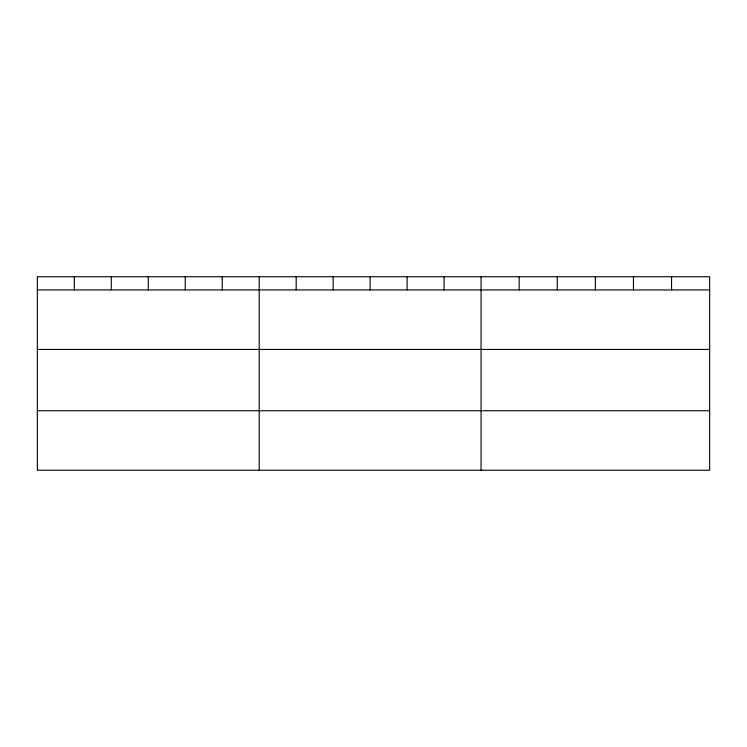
<?xml version="1.0" encoding="UTF-8"?>
<svg xmlns="http://www.w3.org/2000/svg" width="747" height="747" viewBox="0 0 747 747"><rect width="100%" height="100%" fill="white"/><g stroke="black" fill="none" stroke-linecap="round" stroke-linejoin="round"><path stroke-width="1.12" d="M709.65 349.437L709.65 276.754L37.35 276.754L37.35 470.246L709.65 470.246L709.65 349.437L37.35 349.437M37.35 289.939L709.65 289.939M37.35 410.738L709.65 410.738M671.553 276.754L671.553 289.939M633.456 276.754L633.456 289.939M595.359 276.754L595.359 289.939M557.262 276.754L557.262 289.939M519.165 276.754L519.165 289.939M481.068 276.754L481.068 470.246M444.091 276.754L444.091 289.939M407.115 276.754L407.115 289.939M370.138 276.754L370.138 289.939M333.162 276.754L333.162 289.939M296.185 276.754L296.185 289.939M259.209 276.754L259.209 470.246M222.232 276.754L222.232 289.939M185.256 276.754L185.256 289.939M148.28 276.754L148.28 289.939M111.303 276.754L111.303 289.939M74.326 276.754L74.326 289.939"/></g></svg>
